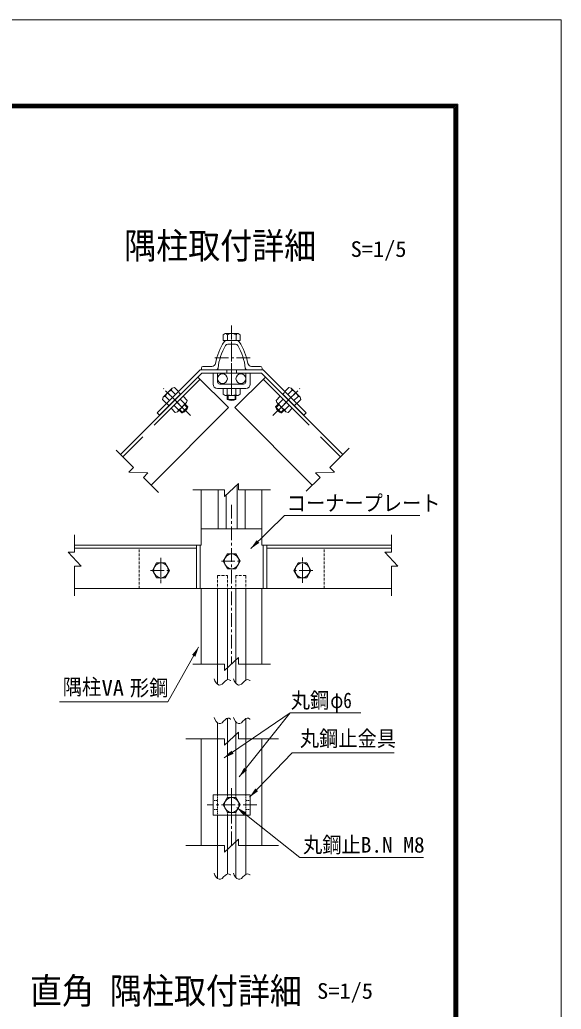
# Model space of a CAD drawing. Units: millimetres, scale not verified, with parts at other scales. Extents: x -4455 to 4455, y -3150 to 3150.
# Drawn here: x 2956 to 4455, y 410 to 3150 of the extents above; entities that cross this region are included whole.
import ezdxf
from ezdxf.enums import TextEntityAlignment as Align

# ---------------------------------------------------------------- set-up
doc = ezdxf.new("R2010")
doc.units = ezdxf.units.MM
doc.header["$LTSCALE"] = 30
for name, pattern in [('DASHED', [7.5, 6, -1.5]), ('USER1', [2, 1.25, -0.25, 0.25, -0.25]), ('USER2', [0.375, 0.25, -0.125]), ('USER3', [0.1875, 0.125, -0.0625])]:
    doc.linetypes.add(name, pattern=pattern)
doc.layers.add('0-4_7詳細', color=7, linetype='Continuous', lineweight=18)
doc.layers.add('0-D_D-TTL', color=7, linetype='Continuous', lineweight=9)
doc.styles.add('ＭＳ ゴシック', font='')
doc.styles.get('ＭＳ ゴシック').set_extended_font_data('MS Gothic')

msp = doc.modelspace()

# ---------------------------------------------------------------- linework, layer by layer
at = {"layer": '0-4_7詳細', "color": 1, "linetype": 'USER1'}
for p, q in [((3542.55, 2304.08), (3542.55, 2172.46)), ((3542.55, 2302.83), (3542.55, 2160.72)), ((3542.55, 2257.1), (3542.55, 2109.78)), ((3542.55, 2242.01), (3542.55, 2109.78)), ((3593.37, 2214.32), (3491.99, 2214.32)), ((3542.55, 2152.95), (3542.55, 2118.56)), ((3428.71, 2054.12), (3353.73, 2129.1)), ((3403.13, 2079.71), (3361.95, 2120.88)), ((3656.51, 2054.12), (3731.49, 2129.1)), ((3682.09, 2079.71), (3723.26, 2120.88)), ((3682.09, 2079.71), (3723.26, 2120.88)), ((3542.55, 1806.92), (3542.55, 1366)), ((3346.57, 1659.85), (3346.57, 1590.46)), ((3346.57, 1649.62), (3346.57, 1601.79)), ((3513.99, 1650.66), (3571.11, 1650.66)), ((3738.53, 1591.47), (3738.53, 1660.86)), ((3738.53, 1601.7), (3738.53, 1649.53)), ((3318.01, 1625.66), (3375.13, 1625.66)), ((3767.09, 1625.66), (3709.97, 1625.66)), ((3542.55, 1022.19), (3542.55, 863.33)), ((3542.55, 1013.92), (3542.55, 937.35)), ((3612.09, 975.78), (3474.75, 975.78))]:
    msp.add_line(p, q, dxfattribs=at)
at = {"layer": '0-4_7詳細', "lineweight": 9}
for p, q in [((3524.97, 2281.48), (3519.09, 2278.09)), ((3519.09, 2278.09), (3519.09, 2262.28)), ((3524.97, 2281.48), (3560.25, 2281.48)), ((3530.61, 2278.09), (3530.61, 2262.28)), ((3554.61, 2278.09), (3554.61, 2262.28)), ((3560.25, 2281.48), (3566.13, 2278.09)), ((3566.13, 2278.09), (3566.13, 2262.28)), ((3519.09, 2262.28), (3566.13, 2262.28)), ((3542.61, 2262.28), (3528.16, 2262.28)), ((3542.61, 2251.78), (3532.16, 2251.78)), ((3542.61, 2262.28), (3557.05, 2262.28)), ((3542.61, 2251.78), (3553.06, 2251.78)), ((3459.64, 2171.68), (3234.52, 1946.56)), ((3455.67, 2181.28), (3336.18, 2061.8)), ((3459.64, 2171.68), (3342.97, 2055.01)), ((3629.55, 2181.28), (3455.67, 2181.28)), ((3458.61, 2185.78), (3458.61, 2181.28)), ((3500.46, 2181.28), (3458.61, 2181.28)), ((3625.57, 2171.68), (3459.64, 2171.68)), ((3487.41, 2190.28), (3463.11, 2190.28)), ((3584.76, 2181.28), (3626.61, 2181.28)), ((3597.81, 2190.28), (3622.11, 2190.28)), ((3625.57, 2171.68), (3850.69, 1946.56)), ((3625.57, 2171.68), (3742.25, 2055.01)), ((3626.61, 2185.78), (3626.61, 2181.28)), ((3629.55, 2181.28), (3749.03, 2061.8)), ((3533.89, 2076.22), (3449.04, 2161.07)), ((3551.33, 2076.22), (3636.18, 2161.07)), ((3377.51, 2130.27), (3352.56, 2105.33)), ((3395.24, 2120.85), (3361.98, 2087.59)), ((3375.92, 2123.88), (3387.09, 2112.71)), ((3377.51, 2130.27), (3384.06, 2132.03)), ((3384.06, 2132.03), (3395.24, 2120.85)), ((3566.07, 2129.08), (3519.03, 2129.08)), ((3519.03, 2113.21), (3519.03, 2129.08)), ((3524.79, 2109.88), (3519.03, 2113.21)), ((3530.55, 2111.94), (3530.55, 2129.08)), ((3554.55, 2111.94), (3554.55, 2129.08)), ((3560.31, 2109.88), (3566.07, 2113.21)), ((3566.07, 2113.21), (3566.07, 2129.08)), ((3701.15, 2132.03), (3689.98, 2120.85)), ((3689.98, 2120.85), (3723.24, 2087.59)), ((3709.3, 2123.88), (3698.12, 2112.71)), ((3707.71, 2130.27), (3701.15, 2132.03)), ((3707.71, 2130.27), (3732.66, 2105.33)), ((3358.95, 2106.91), (3370.12, 2095.74)), ((3375.13, 2074.44), (3408.39, 2107.7)), ((3392.78, 2064.94), (3417.9, 2090.05)), ((3412.37, 2087.43), (3400.25, 2099.56)), ((3413.82, 2085.98), (3421.36, 2078.44)), ((3560.31, 2109.88), (3524.79, 2109.88)), ((3530.55, 2109.88), (3530.55, 2099.22)), ((3554.55, 2099.22), (3530.55, 2099.22)), ((3554.55, 2109.88), (3554.55, 2099.22)), ((3671.39, 2085.98), (3663.86, 2078.44)), ((3665.6, 2096.48), (3676.82, 2107.7)), ((3667.32, 2090.05), (3665.6, 2096.48)), ((3692.44, 2064.94), (3667.32, 2090.05)), ((3672.85, 2087.43), (3684.97, 2099.56)), ((3710.09, 2074.44), (3676.82, 2107.7)), ((3726.27, 2106.91), (3715.09, 2095.74)), ((3734.42, 2098.77), (3723.24, 2087.59)), ((3732.66, 2105.33), (3734.42, 2098.77)), ((3533.89, 2076.22), (3319.38, 1861.71)), ((3342.97, 2055.01), (3336.18, 2061.8)), ((3386.35, 2063.21), (3375.13, 2074.44)), ((3395.4, 2070.46), (3383.28, 2082.58)), ((3392.78, 2064.94), (3386.35, 2063.21)), ((3396.85, 2069.01), (3404.39, 2061.47)), ((3404.39, 2061.47), (3421.36, 2078.44)), ((3551.33, 2076.22), (3765.84, 1861.71)), ((3680.83, 2061.47), (3663.86, 2078.44)), ((3688.36, 2069.01), (3680.83, 2061.47)), ((3689.82, 2070.46), (3701.94, 2082.58)), ((3692.44, 2064.94), (3698.86, 2063.21)), ((3698.86, 2063.21), (3710.09, 2074.44)), ((3742.25, 2055.01), (3749.03, 2061.8)), ((3458.55, 1848.42), (3458.55, 1695.66)), ((3626.55, 1848.42), (3626.55, 1695.66)), ((3458.55, 1740.66), (3626.55, 1740.66)), ((3458.55, 1695.66), (3107.8, 1695.66)), ((3444.94, 1686.66), (3107.8, 1686.66)), ((3444.94, 1695.66), (3444.94, 1575.66)), ((3455.55, 1695.66), (3455.55, 1575.66)), ((3626.55, 1695.66), (3985.15, 1695.66)), ((3629.55, 1695.66), (3629.55, 1575.66)), ((3640.16, 1695.66), (3640.16, 1575.66)), ((3640.16, 1686.66), (3982.9, 1686.66)), ((3470.46, 1575.66), (3107.8, 1575.66)), ((3458.55, 1575.66), (3458.55, 1366)), ((3458.55, 1575.66), (3626.55, 1575.66)), ((3503.6, 1575.66), (3503.6, 1310.11)), ((3530.6, 1575.66), (3530.6, 1322.49)), ((3554.5, 1575.66), (3554.5, 1312.88)), ((3581.5, 1575.66), (3581.5, 1321.49)), ((3616.89, 1575.66), (3985.15, 1575.66)), ((3626.55, 1575.66), (3626.55, 1366)), ((3530.6, 1004.28), (3530.6, 1215.6)), ((3554.5, 1004.28), (3554.5, 1205.99)), ((3581.5, 1004.28), (3581.5, 1214.6)), ((3503.6, 1004.28), (3503.6, 1203.22)), ((3458.55, 1159.46), (3458.55, 863.33)), ((3626.55, 1159.46), (3626.55, 863.33)), ((3594.15, 1004.28), (3490.95, 1004.28)), ((3490.95, 1004.28), (3490.95, 947.28)), ((3594.15, 1004.28), (3594.15, 947.28)), ((3594.15, 947.28), (3490.95, 947.28)), ((3503.6, 947.28), (3503.6, 771.97)), ((3530.6, 947.28), (3530.6, 784.35)), ((3554.5, 947.28), (3554.5, 774.74)), ((3581.5, 947.28), (3581.5, 783.35))]:
    msp.add_line(p, q, dxfattribs=at)
at = {"layer": '0-4_7詳細', "color": 3}
for p, q in [((3490.95, 2171.68), (3490.95, 2141.08)), ((3503.55, 2171.68), (3490.95, 2171.68)), ((3503.55, 2171.68), (3503.55, 2147.68)), ((3581.55, 2171.68), (3581.55, 2147.68)), ((3594.15, 2171.68), (3581.55, 2171.68)), ((3594.15, 2171.68), (3594.15, 2141.08)), ((3575.55, 2141.68), (3509.55, 2141.68)), ((3582.15, 2129.08), (3502.95, 2129.08)), ((3505.05, 1848.42), (3505.05, 1740.66)), ((3557.55, 1862.35), (3557.55, 1740.66)), ((3580.05, 1848.42), (3580.05, 1740.66)), ((3527.55, 1834.49), (3527.55, 1740.66))]:
    msp.add_line(p, q, dxfattribs=at)
at = {"layer": '0-4_7詳細', "color": 1, "linetype": 'USER2'}
for p, q in [((3529.05, 2181.28), (3529.05, 2171.68)), ((3556.05, 2181.28), (3556.05, 2171.68)), ((3401.31, 2113.34), (3394.52, 2120.13)), ((3683.91, 2113.34), (3690.7, 2120.13)), ((3683.91, 2113.34), (3690.7, 2120.13)), ((3369.49, 2081.52), (3362.7, 2088.31)), ((3715.73, 2081.52), (3722.52, 2088.31)), ((3715.73, 2081.52), (3722.52, 2088.31))]:
    msp.add_line(p, q, dxfattribs=at)
at = {"layer": '0-4_7詳細', "color": 3, "linetype": 'DASHED'}
for p, q in [((3455.4, 2154.71), (3240.89, 1940.2)), ((3629.82, 2154.71), (3844.33, 1940.2))]:
    msp.add_line(p, q, dxfattribs=at)
at = {"layer": '0-4_7詳細', "color": 1}
for p, q in [((3412.13, 2084.28), (3420.52, 2075.89)), ((3532.95, 2109.88), (3532.95, 2098.01)), ((3552.15, 2109.88), (3552.15, 2098.01)), ((3673.09, 2084.28), (3664.7, 2075.89)), ((3398.55, 2070.71), (3406.94, 2062.31)), ((3686.67, 2070.71), (3678.27, 2062.31)), ((3704.98, 1230.92), (3563.78, 1053.99))]:
    msp.add_line(p, q, dxfattribs=at)
at = {"layer": '0-4_7詳細', "color": 4}
for p, q in [((3270.58, 1910.51), (3222.71, 1958.37)), ((3814.64, 1910.51), (3868.07, 1963.94)), ((3270.58, 1910.51), (3257.85, 1897.78)), ((3257.85, 1897.78), (3310.72, 1895.82)), ((3297.99, 1883.09), (3310.72, 1895.82)), ((3827.37, 1897.78), (3774.5, 1895.82)), ((3787.22, 1883.09), (3774.5, 1895.82)), ((3814.64, 1910.51), (3827.37, 1897.78)), ((3297.99, 1883.09), (3339.84, 1841.25)), ((3523.16, 1830.42), (3561.94, 1866.42)), ((3561.94, 1848.42), (3561.94, 1866.42)), ((3787.22, 1883.09), (3749.07, 1844.94)), ((3523.16, 1848.42), (3435.35, 1848.42)), ((3523.16, 1848.42), (3523.16, 1830.42)), ((3561.94, 1848.42), (3649.75, 1848.42)), ((3107.8, 1676.16), (3107.8, 1723.68)), ((3985.15, 1676.16), (3985.15, 1723.68)), ((3089.8, 1676.16), (3125.8, 1637.39)), ((3107.8, 1676.16), (3089.8, 1676.16)), ((3967.15, 1676.16), (4003.15, 1637.39)), ((3985.15, 1676.16), (3967.15, 1676.16)), ((3107.8, 1637.39), (3107.8, 1554.86)), ((3107.8, 1637.39), (3125.8, 1637.39)), ((3985.15, 1637.39), (3985.15, 1554.86)), ((3985.15, 1637.39), (4003.15, 1637.39)), ((3523.16, 1348), (3561.94, 1384)), ((3561.94, 1366), (3561.94, 1384)), ((3523.16, 1366), (3435.35, 1366)), ((3523.16, 1366), (3523.16, 1348)), ((3561.94, 1366), (3649.75, 1366)), ((3523.16, 1159.46), (3415.97, 1159.46)), ((3523.16, 1141.46), (3561.94, 1177.46)), ((3523.16, 1159.46), (3523.16, 1141.46)), ((3561.94, 1159.46), (3561.94, 1177.46)), ((3561.94, 1159.46), (3672.13, 1159.46)), ((3523.16, 845.33), (3561.94, 881.33)), ((3561.94, 863.33), (3561.94, 881.33)), ((3523.16, 863.33), (3415.97, 863.33)), ((3523.16, 863.33), (3523.16, 845.33)), ((3561.94, 863.33), (3672.13, 863.33))]:
    msp.add_line(p, q, dxfattribs=at)
at = {"layer": '0-4_7詳細', "color": 3, "linetype": 'USER2'}
for p, q in [((3286.57, 1683.66), (3286.57, 1575.66)), ((3798.53, 1683.66), (3798.53, 1575.66)), ((3503.6, 1611), (3503.6, 1575.66)), ((3503.6, 1611), (3530.6, 1611)), ((3530.6, 1611), (3530.6, 1575.66)), ((3581.5, 1611), (3554.5, 1611)), ((3554.5, 1611), (3554.5, 1575.66)), ((3581.5, 1611), (3581.5, 1575.66))]:
    msp.add_line(p, q, dxfattribs=at)
at = {"layer": '0-4_7詳細', "color": 1, "linetype": 'USER3'}
for p, q in [((3503.55, 988.53), (3490.95, 988.53)), ((3503.55, 1004.28), (3503.55, 947.28)), ((3530.6, 1004.28), (3530.6, 995.83)), ((3554.5, 1004.28), (3554.5, 995.83)), ((3581.55, 1004.28), (3581.55, 947.28)), ((3581.55, 988.53), (3594.15, 988.53)), ((3503.55, 963.03), (3490.95, 963.03)), ((3581.55, 963.03), (3594.15, 963.03)), ((3530.6, 955.74), (3530.6, 947.28)), ((3554.5, 955.74), (3554.5, 947.28))]:
    msp.add_line(p, q, dxfattribs=at)
at = {"layer": '0-4_7詳細', "lineweight": 9}
for points in [[(3352.56, 2105.33), (3350.8, 2098.77), (3361.98, 2087.59)], [(3417.9, 2090.05), (3419.62, 2096.48), (3408.39, 2107.7)], [(4063.2, 1777.96), (3689.06, 1777.96), (3595.53, 1685.86)], [(3900.54, 1230.92), (3704.98, 1230.92), (3521.71, 1106.32)], [(3992.39, 1119.88), (3709.84, 1119.88), (3592.33, 997.39)], [(4073.65, 830.22), (3731.33, 830.22), (3557.07, 968.47)]]:
    msp.add_lwpolyline(points, dxfattribs=at)
at = {"layer": '0-4_7詳細', "color": 3}
for points in [[(3370.09, 1625.66), (3358.33, 1646.03), (3334.81, 1646.03), (3323.05, 1625.66), (3334.81, 1605.29), (3358.33, 1605.29)], [(3566.07, 1650.66), (3554.31, 1671.03), (3530.79, 1671.03), (3519.03, 1650.66), (3530.79, 1630.29), (3554.31, 1630.29)], [(3715.01, 1625.66), (3726.77, 1605.29), (3750.29, 1605.29), (3762.05, 1625.66), (3750.29, 1646.03), (3726.77, 1646.03)], [(3566.07, 975.78), (3554.31, 996.15), (3530.79, 996.15), (3519.03, 975.78), (3530.79, 955.42), (3554.31, 955.42)]]:
    msp.add_lwpolyline(points, close=True, dxfattribs=at)
at = {"layer": '0-4_7詳細', "color": 1}
msp.add_lwpolyline([(3066.06, 1261.9), (3366.09, 1261.9), (3451.16, 1413.28)], dxfattribs=at)
at = {"layer": '0-4_7詳細', "color": 4}
for points in [[(3494.01, 1325.09), (3496.27, 1319.96), (3499.95, 1313.93), (3503.75, 1309.96), (3507.65, 1308.03), (3511.68, 1308.14), (3515.82, 1310.3), (3520.07, 1314.51), (3524.3, 1318.94), (3528.37, 1321.78), (3532.28, 1323.02), (3536.04, 1322.68), (3539.64, 1320.73), (3540.01, 1320.35)], [(3547.55, 1325.09), (3549.82, 1319.96), (3553.5, 1313.93), (3557.29, 1309.96), (3561.2, 1308.03), (3565.22, 1308.14), (3569.36, 1310.3), (3573.61, 1314.51), (3577.84, 1318.94), (3581.91, 1321.78), (3585.83, 1323.02), (3589.58, 1322.68), (3593.18, 1320.73), (3593.55, 1320.35)], [(3494.01, 1218.2), (3496.27, 1213.07), (3499.95, 1207.04), (3503.75, 1203.07), (3507.65, 1201.14), (3511.68, 1201.25), (3515.82, 1203.41), (3520.07, 1207.62), (3524.3, 1212.05), (3528.37, 1214.89), (3532.28, 1216.14), (3536.04, 1215.79), (3539.64, 1213.84), (3540.01, 1213.46)], [(3547.55, 1218.2), (3549.82, 1213.07), (3553.5, 1207.04), (3557.29, 1203.07), (3561.2, 1201.14), (3565.22, 1201.25), (3569.36, 1203.41), (3573.61, 1207.62), (3577.84, 1212.05), (3581.91, 1214.89), (3585.83, 1216.14), (3589.58, 1215.79), (3593.18, 1213.84), (3593.55, 1213.46)], [(3494.01, 786.95), (3496.27, 781.82), (3499.95, 775.79), (3503.75, 771.82), (3507.65, 769.89), (3511.68, 770), (3515.82, 772.16), (3520.07, 776.37), (3524.3, 780.8), (3528.37, 783.64), (3532.28, 784.88), (3536.04, 784.54), (3539.64, 782.59), (3540.01, 782.21)], [(3547.55, 786.95), (3549.82, 781.82), (3553.5, 775.79), (3557.29, 771.82), (3561.2, 769.89), (3565.22, 770), (3569.36, 772.16), (3573.61, 776.37), (3577.84, 780.8), (3581.91, 783.64), (3585.83, 784.88), (3589.58, 784.54), (3593.18, 782.59), (3593.55, 782.21)]]:
    msp.add_lwpolyline(points, dxfattribs=at)
at = {"layer": '0-4_7詳細', "color": 3}
for centre, radius in [((3517.1, 2156.31), 13.5), ((3568, 2156.31), 13.5), ((3346.57, 1625.66), 20.4), ((3542.55, 1650.66), 20.4), ((3738.53, 1625.66), 20.4), ((3542.55, 975.78), 20.4)]:
    msp.add_circle(centre, radius, dxfattribs=at)
at = {"layer": '0-4_7詳細', "lineweight": 9}
for centre, radius, start, end in [((3525.27, 2275.6), 5.88, 24.94299, 92.968), ((3542.61, 2258.57), 22.91, 58.40741, 121.59259), ((3559.94, 2275.6), 5.88, 87.032, 155.05701), ((3654.22, 2170.75), 159, 146.31318, 169.79517), ((3654.22, 2170.75), 150, 148.94488, 174.41738), ((3528.16, 2254.78), 7.5, 90, 146.31318), ((3532.16, 2244.28), 7.5, 90, 149.11884), ((3553.06, 2244.28), 7.5, 30.88116, 90), ((3557.05, 2254.78), 7.5, 33.68682, 90), ((3430.99, 2170.75), 150, 5.58262, 31.05512), ((3430.99, 2170.75), 159, 10.20483, 33.68682), ((3487.41, 2200.78), 10.5, 270, 349.79517), ((3597.81, 2200.78), 10.5, 190.20483, 270), ((3463.11, 2185.78), 4.5, 90, 180), ((3500.46, 2185.78), 4.5, 270, 354.41738), ((3584.76, 2185.78), 4.5, 185.58262, 270), ((3622.11, 2185.78), 4.5, 0, 90), ((3381.23, 2101.6), 22.91, 103.40741, 166.59259), ((3381.45, 2125.9), 5.88, 132.032, 200.05701), ((3524.79, 2118.97), 9.09, 270, 309.3382), ((3542.55, 2145.88), 36, 250.52878, 289.47122), ((3560.31, 2118.97), 9.09, 230.6618, 270), ((3703.77, 2125.9), 5.88, 339.94299, 47.968), ((3703.99, 2101.6), 22.91, 13.40741, 76.59259), ((3356.93, 2101.39), 5.88, 69.94299, 137.968), ((3379.88, 2102.95), 36, 295.52878, 334.47122), ((3411.47, 2096.48), 9.09, 275.6618, 315), ((3542.55, 2120.01), 24, 240, 300), ((3673.75, 2096.48), 9.09, 225, 264.3382), ((3705.34, 2102.95), 36, 205.52878, 244.47122), ((3728.29, 2101.39), 5.88, 42.032, 110.05701), ((3386.35, 2071.36), 9.09, 315, 354.3382), ((3398.18, 2084.65), 24, 285, 345), ((3687.04, 2084.65), 24, 195, 255), ((3698.86, 2071.36), 9.09, 185.6618, 225)]:
    msp.add_arc(centre, radius, start, end, dxfattribs=at)
at = {"layer": '0-4_7詳細', "color": 3}
for centre, radius, start, end in [((3502.95, 2141.08), 12, 180, 270), ((3509.55, 2147.68), 6, 180, 270), ((3575.55, 2147.68), 6, 270, 0), ((3582.15, 2141.08), 12, 270, 0)]:
    msp.add_arc(centre, radius, start, end, dxfattribs=at)
at = {"layer": '0-4_7詳細'}
for points in [[(3594.1, 1684.46), (3611.82, 1709.22), (3619.13, 1701.79)], [(3520.06, 1105.2), (3541.94, 1126.37), (3547.8, 1117.76)], [(3590.94, 995.94), (3607.95, 1021.2), (3615.47, 1013.99)], [(3555.51, 969.71), (3582.25, 955.15), (3575.77, 946.98)]]:
    msp.add_solid(points, dxfattribs=at)
at = {"layer": '0-4_7詳細', "color": 1}
for points in [[(3452.14, 1415.03), (3441.98, 1386.32), (3432.9, 1391.42)], [(3562.53, 1052.43), (3577.17, 1079.12), (3585.31, 1072.62)]]:
    msp.add_solid(points, dxfattribs=at)
at = {"layer": '0-D_D-TTL', "color": 2, "lineweight": 18}
msp.add_lwpolyline([(-4454.56, 3150.45), (4455.14, 3150.45), (4455.14, -3149.97), (-4454.56, -3149.97)], close=True, dxfattribs=at)
at = {"layer": '0-D_D-TTL'}
for points in [[(-4168.18, 2917.11), (4168.75, 2917.11), (4168.75, -2916.62), (-4168.18, -2916.62)], [(-4165.53, 2914.45), (4166.1, 2914.45), (4166.1, -2913.97), (-4165.53, -2913.97)], [(-4162.87, 2911.8), (4163.45, 2911.8), (4163.45, -2911.32), (-4162.87, -2911.32)], [(-4160.22, 2909.15), (4160.8, 2909.15), (4160.8, -2908.67), (-4160.22, -2908.67)], [(-4157.57, 2906.5), (4158.15, 2906.5), (4158.15, -2906.02), (-4157.57, -2906.02)]]:
    msp.add_lwpolyline(points, close=True, dxfattribs=at)

# ---------------------------------------------------------------- texts
at = {"layer": '0-4_7詳細', "style": 'ＭＳ ゴシック', "width": 0.9}
for s, height, p in [('隅柱取付詳細', 72.14, (3245.14, 2466.98)), ('直角 隅柱取付詳細', 72.16, (2984.11, 403.27))]:
    msp.add_text(s, height=height, dxfattribs=at).set_placement(p, align=Align.BOTTOM_LEFT)
at = {"layer": '0-4_7詳細', "color": 3, "style": 'ＭＳ ゴシック'}
for s, width, p in [('S=1/5', 1.05, (3871.91, 2480.68)), ('コーナープレート', 0.9, (3695.11, 1777.07)), ('隅柱', 0.9, (3074.74, 1268.08)), ('VA', 1.05, (3182.39, 1265.24)), ('形鋼', 0.9, (3261.02, 1265.4)), ('丸鋼', 0.9, (3706.23, 1231.08)), ('φ6', 0.8, (3815.76, 1231.08)), ('丸鋼止金具', 0.9, (3731.56, 1125.28)), ('丸鋼止', 0.9, (3740.36, 830.87)), ('S=1/5', 1.05, (3779.15, 426.06))]:
    msp.add_text(s, height=43.33, dxfattribs=dict(at, width=width)).set_placement(p, align=Align.BOTTOM_LEFT)
msp.add_text('B.N M8', height=43.33, dxfattribs=at).set_placement((3900.09, 830.87), align=Align.BOTTOM_LEFT)

doc.saveas('drawing.dxf')
